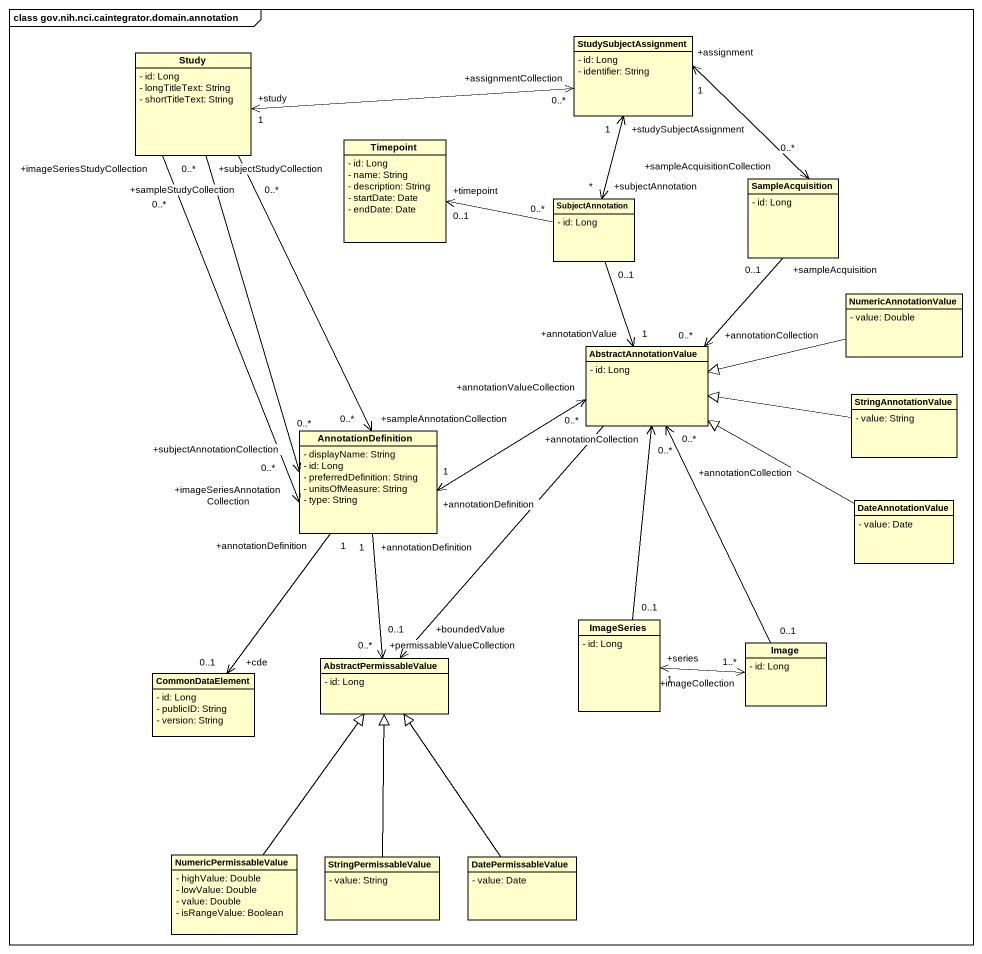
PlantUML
@startuml
mainframe class gov.nih.nci.caintegrator.domain.annotation
hide circle
hide empty members
skinparam classAttributeIconSize 0
class StudySubjectAssignment {
  - id: Long
  - identifier: String
}
class Study {
  - id: Long
  - longTitleText: String
  - shortTitleText: String
}
class Timepoint {
  - id: Long
  - name: String
  - description: String
  - startDate: Date
  - endDate: Date
}
class SubjectAnnotation {
  - id: Long
}
class SampleAcquisition {
  - id: Long
}
class NumericAnnotationValue {
  - value: Double
}
class AbstractAnnotationValue {
  - id: Long
}
class StringAnnotationValue {
  - value: String
}
class AnnotationDefinition {
  - displayName: String
  - id: Long
  - preferredDefinition: String
  - unitsOfMeasure: String
  - type: String
}
class DateAnnotationValue {
  - value: Date
}
class ImageSeries {
  - id: Long
}
class AbstractPermissableValue {
  - id: Long
}
class Image {
  - id: Long
}
class CommonDataElement {
  - id: Long
  - publicID: String
  - version: String
}
class NumericPermissableValue {
  - highValue: Double
  - lowValue: Double
  - value: Double
  - isRangeValue: Boolean
}
class StringPermissableValue {
  - value: String
}
class DatePermissableValue {
  - value: Date
}
StudySubjectAssignment "+studySubjectAssignment\n1" <--> "+subjectAnnotation\n*" SubjectAnnotation
StudySubjectAssignment "+assignment\n1" <--> "+sampleAcquisitionCollection\n0..*" SampleAcquisition
Study "+study\n1" <-right-> "+assignmentCollection\n0..*" StudySubjectAssignment
Study "+subjectStudyCollection\n0..*" --> "+subjectAnnotationCollection\n0..*" AnnotationDefinition
Study "+sampleStudyCollection\n0..*" --> "+sampleAnnotationCollection\n0..*" AnnotationDefinition
Study "+imageSeriesStudyCollection\n0..*" --> "+imageSeriesAnnotationCollection\n0..*" AnnotationDefinition
SubjectAnnotation "0..*" -left-> "+timepoint\n0..1" Timepoint
SubjectAnnotation "0..1" --> "+annotationValue\n1" AbstractAnnotationValue
SampleAcquisition "+sampleAcquisition\n0..1" --> "+annotationCollection\n0..*" AbstractAnnotationValue
NumericAnnotationValue -left-|> AbstractAnnotationValue
AbstractAnnotationValue --> "+boundedValue\n0..1" AbstractPermissableValue
StringAnnotationValue -left-|> AbstractAnnotationValue
AnnotationDefinition "+annotationDefinition\n1" <-right-> "+annotationValueCollection\n0..*" AbstractAnnotationValue
AnnotationDefinition "+annotationDefinition\n1" --> "+permissableValueCollection\n0..*" AbstractPermissableValue
AnnotationDefinition "+annotationDefinition\n1" --> "+cde\n0..1" CommonDataElement
DateAnnotationValue -left-|> AbstractAnnotationValue
ImageSeries "0..1" -up-> "+annotationCollection\n0..*" AbstractAnnotationValue
ImageSeries "+series\n1" <-right-> "+imageCollection\n1..*" Image
Image "0..1" -up-> "+annotationCollection\n0..*" AbstractAnnotationValue
NumericPermissableValue -up-|> AbstractPermissableValue
StringPermissableValue -up-|> AbstractPermissableValue
DatePermissableValue -up-|> AbstractPermissableValue
@enduml
